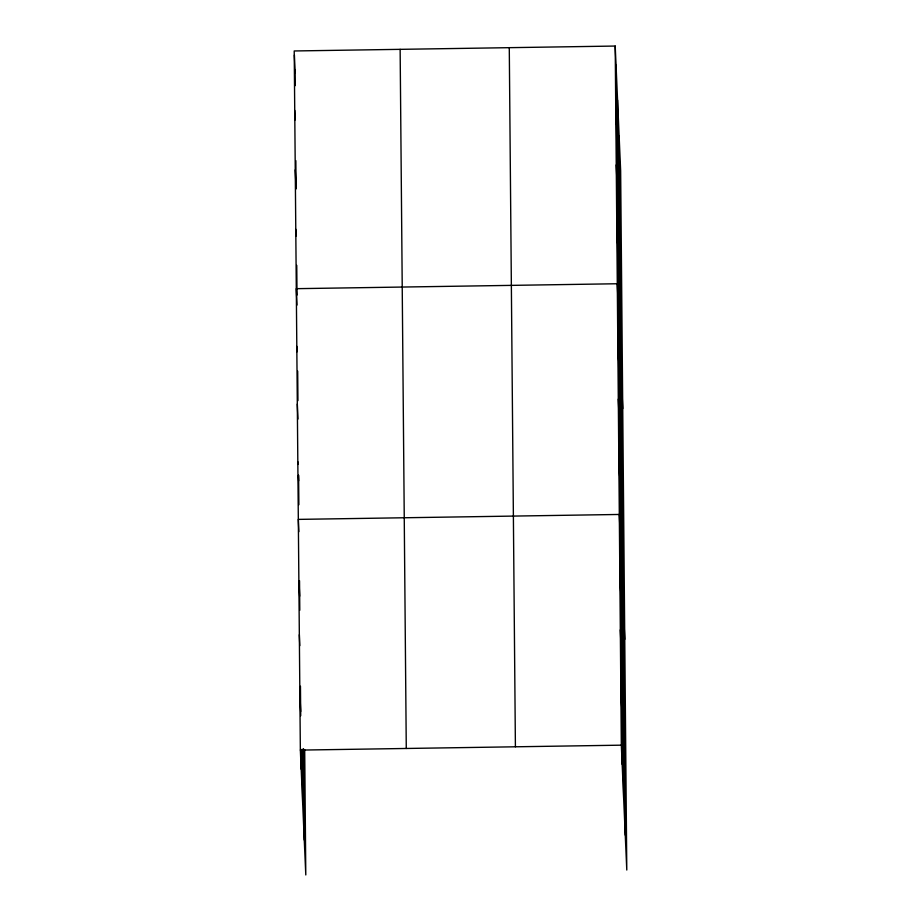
<?xml version="1.0" encoding="UTF-8"?>
<svg xmlns="http://www.w3.org/2000/svg" width="921" height="921" viewBox="0 0 921 921"><rect width="100%" height="100%" fill="white"/><g stroke="black" fill="none" stroke-linecap="round" stroke-linejoin="round"><path stroke-width="1.38" d="M615.205 46.05L621.33 745.17L626.787 870.034L620.65 170.903L615.205 46.05L294.213 50.966L300.35 750.097L305.795 874.95L304.701 749.752M300.35 750.097L621.33 745.17M615.723 105.478L616.563 124.611M616.241 164.905L617.082 184.027M616.771 224.321L617.6 243.455M622.734 408.613L617.289 283.749L296.297 288.676L297.011 305.07M617.795 341.426L618.624 360.56M618.302 399.104L619.131 418.238M618.808 456.781L619.637 475.915M624.76 639.324L619.315 514.459L298.323 519.386L298.865 531.682M619.821 572.137L620.65 591.27M620.328 629.814L621.157 648.948M620.835 687.492L621.663 706.626M294.398 55.064L295.169 72.886M294.732 110.393L295.157 119.96M295.261 169.821L296.09 188.955L295.848 160.657M295.779 229.248L296.078 236.075M296.804 346.354L297.046 351.81M297.31 404.031L297.967 419.055M297.817 461.709L297.932 464.437M298.416 475.374L298.646 480.831M299.003 581.163L299.659 596.186M299.337 634.742L299.809 645.667M299.843 692.419L300.672 711.542M619.131 136.02L625.267 835.14M617.565 100.067L623.69 799.198M616.034 65.184L622.17 764.303M509.278 47.673L515.403 746.793M400.14 49.343L406.276 748.474M303.47 748.623L304.275 840.056M302.226 749.245L302.71 804.114M295.054 70.1L295.18 85.665M296.758 265.352L297.023 295.065M297.69 371.105L297.944 400.647M298.6 475.213L298.865 504.754M299.532 580.714L299.786 610.255M300.453 686.226L300.707 715.767M301.006 749.533L301.179 769.219"/></g></svg>
